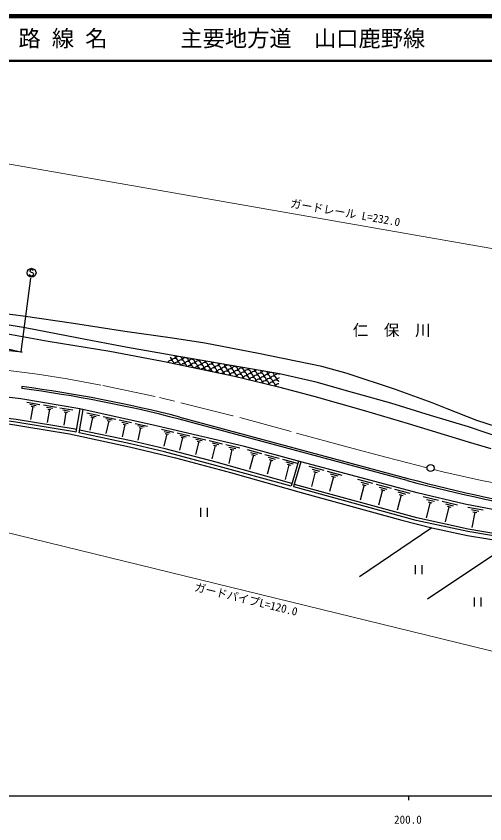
# Model space of a CAD drawing. Units: millimetres, scale not verified. Extents: x 40000 to 680000, y 20000 to 380000.
# Drawn here: x 179854 to 285130, y 198715 to 380000 of the extents above; entities that cross this region are included whole.
import ezdxf
from ezdxf.enums import TextEntityAlignment as Align

# ---------------------------------------------------------------- set-up
doc = ezdxf.new("R2010")
doc.units = ezdxf.units.MM
doc.header["$LTSCALE"] = 1000
doc.linetypes.add('CHAIN', pattern=[18.5, 12, -1.5, 3.5, -1.5])
for name, color, linetype, lineweight in [('M-BGD', 7, 'Continuous', 25), ('M-BMK', 2, 'CHAIN', 13), ('M-BMK-HTXT', 7, 'Continuous', 13), ('M-BMK-SRVR', 3, 'Continuous', 25), ('M-STR-HTXT', 7, 'Continuous', 13), ('M-STR-STRC', 7, 'Continuous', 25), ('M-TTL', 2, 'Continuous', 140), ('M-TTL-BAND', 7, 'Continuous', 25), ('M-TTL-LINE', 7, 'Continuous', 50)]:
    doc.layers.add(name, color=color, linetype=linetype, lineweight=lineweight)
doc.layers.add('M-TTL-TXT', color=7, linetype='Continuous')
doc.styles.add('ＭＳ ゴシック', font='')
doc.styles.get('ＭＳ ゴシック').set_extended_font_data('MS Gothic')

msp = doc.modelspace()

# ---------------------------------------------------------------- linework, layer by layer
at = {"layer": 'M-BGD'}
for p, q in [((239021, 299749), (214680, 303878)), ((181158, 296854), (181100, 296414)), ((182244, 293372), (185184, 292870)), ((182916, 292879), (184386, 292628)), ((183588, 292386), (183086, 289446)), ((183221, 292449), (183956, 292323)), ((185981, 292733), (188903, 292234)), ((186649, 292243), (188110, 291994)), ((189701, 292098), (192605, 291602)), ((187317, 291753), (186818, 288831)), ((186952, 291816), (187683, 291691)), ((190365, 291611), (191817, 291363)), ((191029, 291124), (190533, 288219)), ((190666, 291186), (191392, 291062)), ((194163, 291843), (193265, 286644)), ((193979, 286492), (194902, 291680)), ((195757, 290980), (198602, 290354)), ((196390, 290468), (197812, 290155)), ((199398, 290179), (202214, 289559)), ((197023, 289956), (196397, 287110)), ((196667, 290034), (197378, 289877)), ((200025, 289672), (201432, 289362)), ((200651, 289165), (200031, 286350)), ((200299, 289243), (201003, 289088)), ((203010, 289384), (205795, 288771)), ((203630, 288883), (205022, 288576)), ((204249, 288381), (203636, 285595)), ((203901, 288458), (204598, 288304)), ((206582, 288598), (209357, 287987)), ((267670, 275786), (216478, 289544)), ((216603, 290008), (267795, 276250)), ((207199, 288098), (208587, 287793)), ((207817, 287599), (207206, 284824)), ((207470, 287675), (208164, 287522)), ((212486, 287278), (215251, 286627)), ((213096, 286770), (214478, 286444)), ((215995, 286452), (218831, 285784)), ((213706, 286261), (213054, 283496)), ((213360, 286343), (214051, 286180)), ((217246, 285409), (216578, 282573)), ((216620, 285930), (218038, 285596)), ((216891, 285492), (217600, 285325)), ((219567, 285610), (222487, 284923)), ((220211, 285073), (221671, 284730)), ((220490, 284622), (221220, 284450)), ((223223, 284749), (226229, 284041)), ((220855, 284536), (220168, 281617)), ((224549, 283644), (223841, 280638)), ((223886, 284197), (225389, 283843)), ((224173, 283732), (224924, 283555)), ((226948, 283872), (230072, 283136)), ((227637, 283297), (229199, 282929)), ((227936, 282815), (228717, 282631)), ((228326, 282723), (227590, 279599)), ((231767, 282712), (234968, 281847)), ((233151, 281479), (232287, 278278)), ((232459, 282095), (234060, 281663)), ((232751, 281587), (233552, 281371)), ((235724, 281643), (238958, 280770)), ((236423, 281021), (238040, 280584)), ((237122, 280398), (236249, 277164)), ((236718, 280507), (237527, 280289)), ((239713, 280566), (242982, 279684)), ((241127, 279308), (240245, 276040)), ((240420, 279937), (242054, 279496)), ((240718, 279418), (241536, 279198)), ((243296, 280117), (241628, 274530)), ((243779, 279987), (242124, 274395)), ((245615, 278981), (248929, 278099)), ((247051, 277712), (246170, 274398)), ((246333, 278346), (247990, 277905)), ((246637, 277822), (247466, 277601)), ((249689, 277897), (253029, 277009)), ((251137, 276618), (250248, 273278)), ((250413, 277257), (252083, 276813)), ((250719, 276729), (251554, 276507)), ((256539, 276074), (259920, 275172)), ((258004, 274778), (257103, 271397)), ((257272, 275426), (258962, 274975)), ((257582, 274890), (258427, 274665)), ((260681, 274969), (264086, 274061)), ((261419, 274316), (263121, 273862)), ((261731, 273777), (262582, 273550)), ((264846, 273858), (268275, 272944)), ((262156, 273664), (261248, 270259)), ((266332, 272544), (265418, 269115)), ((265589, 273201), (267304, 272744)), ((265904, 272658), (266761, 272429)), ((271286, 272181), (274753, 271350)), ((272812, 270898), (271981, 267431)), ((272049, 271540), (273782, 271124)), ((272378, 271002), (273245, 270795)), ((275570, 271154), (278959, 270342)), ((276315, 270527), (278010, 270121)), ((221253, 269622), (221253, 267622)), ((222753, 269622), (222753, 267622)), ((277061, 269900), (276249, 266510)), ((276638, 270002), (277485, 269799)), ((281329, 269816), (284725, 269175)), ((282098, 269232), (283796, 268911)), ((282867, 268647), (282226, 265250)), ((282442, 268727), (283291, 268567)), ((269464, 256748), (269464, 254748)), ((270964, 256748), (270964, 254748)), ((282708, 249494), (282708, 247494)), ((284208, 249494), (284208, 247494))]:
    msp.add_line(p, q, dxfattribs=at)
for points in [[(304750, 284557), (299388, 285002), (294256, 285757), (283299, 289264), (276650, 291864), (273284, 293180), (265060, 296188), (254227, 299789), (248545, 301389), (234307, 304293), (222243, 306576), (214986, 307751), (204263, 309242), (192773, 310984), (181450, 312675), (174410, 313533), (169611, 314400), (165253, 315091), (153930, 317066), (141758, 319307), (132934, 321048), (128435, 321882)], [(214680, 303878), (204856, 305662), (193875, 307712), (181885, 310019), (172396, 311644), (163739, 313069)], [(163755, 311253), (178786, 308553), (187010, 307062), (200865, 304804), (213925, 302314)], [(169922, 306785), (177032, 305546), (181220, 304546), (176777, 305057), (169756, 305668)], [(213855, 302329), (228877, 299210), (238796, 296775)], [(289194, 285218), (281471, 287792), (272910, 290404), (263979, 293113), (255380, 295513), (247269, 297825), (239021, 299749)], [(301073, 255260), (293960, 267941), (280598, 270463), (269925, 273021), (255086, 276979), (243779, 279987), (231157, 283394), (211277, 288077), (194163, 291843), (180899, 294109), (174550, 294825), (167602, 295425), (162161, 295634), (154304, 295792), (146981, 295700), (134541, 295059), (122702, 293751), (116844, 292992), (109946, 291809), (104766, 290781)], [(238796, 296775), (246707, 294675), (257767, 291563), (267928, 288601), (281407, 284458), (286506, 282959)], [(193367, 287234), (193085, 287293), (179879, 289467), (168189, 290925), (159083, 291433), (146885, 291717), (136637, 291650), (128063, 291092), (117657, 289967), (106834, 288359)], [(146875, 290915), (160672, 290437), (168796, 289748), (176756, 288710), (191857, 286221), (205342, 283345), (215666, 280899), (227980, 277600), (244410, 272955), (266461, 266871), (273186, 265158), (256984, 254131)], [(193265, 286644), (192968, 286707), (179797, 288908), (168144, 290507), (160691, 291344)], [(241628, 274530), (224597, 279173), (213166, 282218), (205571, 284024), (193979, 286492)], [(241793, 275085), (224787, 279869), (213339, 282918), (205707, 284651), (194084, 287083)], [(298896, 249094), (291394, 261362), (290565, 262724), (281283, 264306), (269712, 266814), (242227, 274367), (242124, 274395)], [(299040, 250364), (292347, 261950), (291466, 263128), (281407, 264886), (269845, 267381), (242407, 274912), (242287, 274946)], [(273186, 265158), (281264, 263465), (290402, 261971), (290720, 261519), (272241, 249149)]]:
    msp.add_lwpolyline(points, dxfattribs=at)
for centre, radius, start, end in [((214019, 302804), 752, 350.1576, 55.95223), ((215476, 302446), 752, 350.1576, 162.25786), ((214914, 303305), 752, 350.1576, 34.79196), ((216371, 302947), 752, 112.72072, 162.25786), ((216932, 302089), 752, 350.1576, 162.25786), ((216371, 302947), 752, 350.1576, 48.02444), ((217828, 302590), 752, 88.59508, 162.25786), ((217828, 302590), 752, 350.1576, 72.15007), ((219284, 302232), 752, 350.1576, 162.25786), ((218723, 303091), 752, 350.1576, 358.04542), ((220180, 302733), 752, 154.20642, 162.25786), ((221636, 302375), 752, 145.32748, 162.25786), ((220180, 302733), 752, 350.1576, 6.53874), ((213124, 302303), 752, 1.64564, 4.51513), ((214580, 301945), 752, 5.91816, 150.62395), ((216037, 301588), 752, 10.29477, 146.24734), ((217494, 301230), 752, 14.81137, 141.73074), ((218389, 301731), 752, 350.1576, 162.25786), ((218951, 300872), 752, 19.51376, 137.02835), ((219846, 301373), 752, 350.1576, 162.25786), ((220407, 300515), 752, 24.46365, 132.07846), ((220741, 301874), 752, 350.1576, 162.25786), ((221303, 301016), 752, 350.1576, 162.25786), ((222198, 301517), 752, 350.1576, 162.25786), ((222759, 300658), 752, 350.1576, 162.25786), ((221636, 302375), 752, 350.1576, 15.41767), ((223093, 302018), 752, 135.74506, 162.25786), ((223655, 301159), 752, 350.1576, 162.25786), ((224216, 300301), 752, 350.1576, 162.25786), ((223093, 302018), 752, 350.1576, 25.0001), ((224550, 301660), 752, 124.88107, 162.25786), ((225111, 300802), 752, 350.1576, 162.25786), ((224550, 301660), 752, 350.1576, 35.86409), ((226007, 301303), 752, 111.27378, 162.25786), ((226568, 300444), 752, 350.1576, 162.25786), ((226007, 301303), 752, 350.1576, 49.47137), ((227463, 300945), 752, 350.1576, 162.25786), ((228920, 300587), 752, 350.1576, 162.25786), ((229815, 301088), 752, 153.41489, 162.25786), ((228359, 301446), 752, 350.1576, 358.81167), ((230377, 300230), 752, 350.1576, 162.25786), ((229815, 301088), 752, 350.1576, 7.33027), ((231272, 300731), 752, 144.48715, 162.25786), ((231272, 300731), 752, 350.1576, 16.25801), ((221864, 300157), 752, 29.74951, 126.7926), ((223321, 299800), 752, 35.50864, 121.03347), ((224778, 299442), 752, 41.97919, 114.56292), ((225673, 299943), 752, 350.1576, 162.25786), ((226234, 299084), 752, 49.65507, 106.88705), ((227130, 299585), 752, 350.1576, 162.25786), ((228025, 300086), 752, 350.1576, 162.25786), ((227691, 298727), 752, 60.01872, 96.52339), ((228586, 299228), 752, 350.1576, 162.25786), ((229482, 299729), 752, 350.1576, 162.25786), ((230043, 298870), 752, 350.1576, 162.25786), ((230938, 299371), 752, 350.1576, 162.25786), ((231500, 298513), 752, 350.1576, 162.25786), ((231834, 299872), 752, 350.1576, 162.25786), ((232395, 299014), 752, 350.1576, 162.25786), ((232729, 300373), 752, 134.81783, 162.25786), ((233290, 299515), 752, 350.1576, 162.25786), ((233852, 298656), 752, 350.1576, 162.25786), ((232729, 300373), 752, 350.1576, 25.92732), ((234186, 300016), 752, 123.78813, 162.25786), ((234747, 299157), 752, 350.1576, 162.25786), ((234186, 300016), 752, 350.1576, 36.95702), ((235642, 299658), 752, 109.76303, 162.25786), ((236204, 298799), 752, 350.1576, 162.25786), ((235642, 299658), 752, 350.1576, 50.98213), ((237099, 299300), 752, 350.1576, 162.25786), ((237661, 298442), 752, 350.1576, 162.25786), ((237994, 299801), 752, 161.16571, 162.25786), ((236538, 300159), 752, 350.1576, 351.23731), ((238556, 298943), 752, 53.2694, 162.25786), ((237994, 299801), 752, 350.1576, 359.57944), ((239451, 299444), 752, 152.62001, 162.25786), ((232957, 298155), 752, 350.1576, 162.25786), ((234413, 297797), 752, 350.1576, 162.25786), ((235309, 298298), 752, 350.1576, 162.25786), ((235870, 297440), 752, 350.1576, 162.25786), ((236765, 297941), 752, 350.1576, 162.25786), ((237327, 297082), 752, 350.1576, 162.25786), ((238222, 297583), 752, 28.30026, 162.25786), ((238784, 296725), 752, 85.02575, 162.25786), ((239117, 298084), 752, 102.83102, 162.25786), ((144167, 11681), 287118, 75.41298, 82.60936), ((142636, 2215), 297146, 75.58615, 82.55121), ((352845, 594170), 329580, 255.0228, 261.27277), ((352038, 589723), 324596, 254.95772, 261.29449)]:
    msp.add_arc(centre, radius, start, end, dxfattribs=at)
at = {"layer": 'M-BMK'}
for points in [[(272143, 278652), (262862, 281027), (254421, 283285), (241649, 286743), (228510, 290317), (211079, 294666), (198873, 297208), (191300, 298582), (184668, 299649), (175417, 300815)], [(371403, 272430), (360535, 271237), (353120, 270554), (346613, 270213), (337240, 269971), (327766, 270213), (316710, 270804), (308287, 271596), (300063, 272837), (294014, 273904), (284374, 275795), (275684, 277703), (273668, 278253)]]:
    msp.add_lwpolyline(points, dxfattribs=at)
at = {"layer": 'M-BMK-SRVR'}
msp.add_circle((272940, 278583), 800, dxfattribs=at)
at = {"layer": 'M-STR-HTXT'}
for p, q in [((140229, 353418), (359961, 315041)), ((176865, 264351), (289865, 236724))]:
    msp.add_line(p, q, dxfattribs=at)
at = {"layer": 'M-STR-STRC'}
for p, q in [((183043, 323037), (182952, 322855)), ((182952, 322855), (182952, 322765)), ((182952, 322765), (183043, 322583)), ((183225, 323128), (183043, 323037)), ((183407, 323128), (183225, 323128)), ((183589, 323037), (183407, 323128)), ((183680, 322855), (183589, 323037)), ((180969, 304690), (183125, 321190)), ((182952, 321855), (182861, 322037)), ((183043, 321765), (182952, 321855)), ((183043, 322583), (183589, 322401)), ((183225, 321674), (183043, 321765)), ((183407, 321674), (183225, 321674)), ((183589, 321765), (183407, 321674)), ((183589, 322401), (183680, 322310)), ((183680, 321855), (183589, 321765)), ((183680, 322310), (183770, 322128)), ((183770, 322037), (183680, 321855)), ((183770, 322128), (183770, 322037))]:
    msp.add_line(p, q, dxfattribs=at)
msp.add_circle((183316, 322401), 1000, dxfattribs=at)
at = {"layer": 'M-TTL'}
msp.add_line((680000, 380000), (40000, 380000), dxfattribs=at)
at = {"layer": 'M-TTL-BAND'}
for p, q in [((40000, 205000), (579000, 205000)), ((268000, 205000), (268000, 204000))]:
    msp.add_line(p, q, dxfattribs=at)
at = {"layer": 'M-TTL-LINE'}
msp.add_line((40000, 370000), (680000, 370000), dxfattribs=at)

# ---------------------------------------------------------------- texts
at = {"layer": 'M-BMK-HTXT', "style": 'ＭＳ ゴシック'}
msp.add_text('仁\u3000保\u3000川', height=2566, dxfattribs=at).set_placement((264191, 307469), align=Align.BOTTOM_CENTER)
at = {"layer": 'M-STR-HTXT', "style": 'ＭＳ ゴシック'}
for s, rotation, p in [('ガードレール L=232.0', 350.093, (253535, 334440)), ('ガードパイプL=120.0', 346.262, (231151, 247682))]:
    msp.add_text(s, height=1833, rotation=rotation, dxfattribs=at).set_placement(p, align=Align.BOTTOM_CENTER)
at = {"layer": 'M-TTL-BAND', "style": 'ＭＳ ゴシック'}
msp.add_text('200.0', height=1833, dxfattribs=at).set_placement((267844, 198195), align=Align.BOTTOM_CENTER)
at = {"layer": 'M-TTL-TXT', "style": 'ＭＳ ゴシック'}
for s, p in [('路 線 名', (180380, 375000)), ('主要地方道\u3000山口鹿野線', (216734, 375000))]:
    msp.add_text(s, height=3666, dxfattribs=at).set_placement(p, align=Align.MIDDLE_LEFT)

doc.saveas('drawing.dxf')
